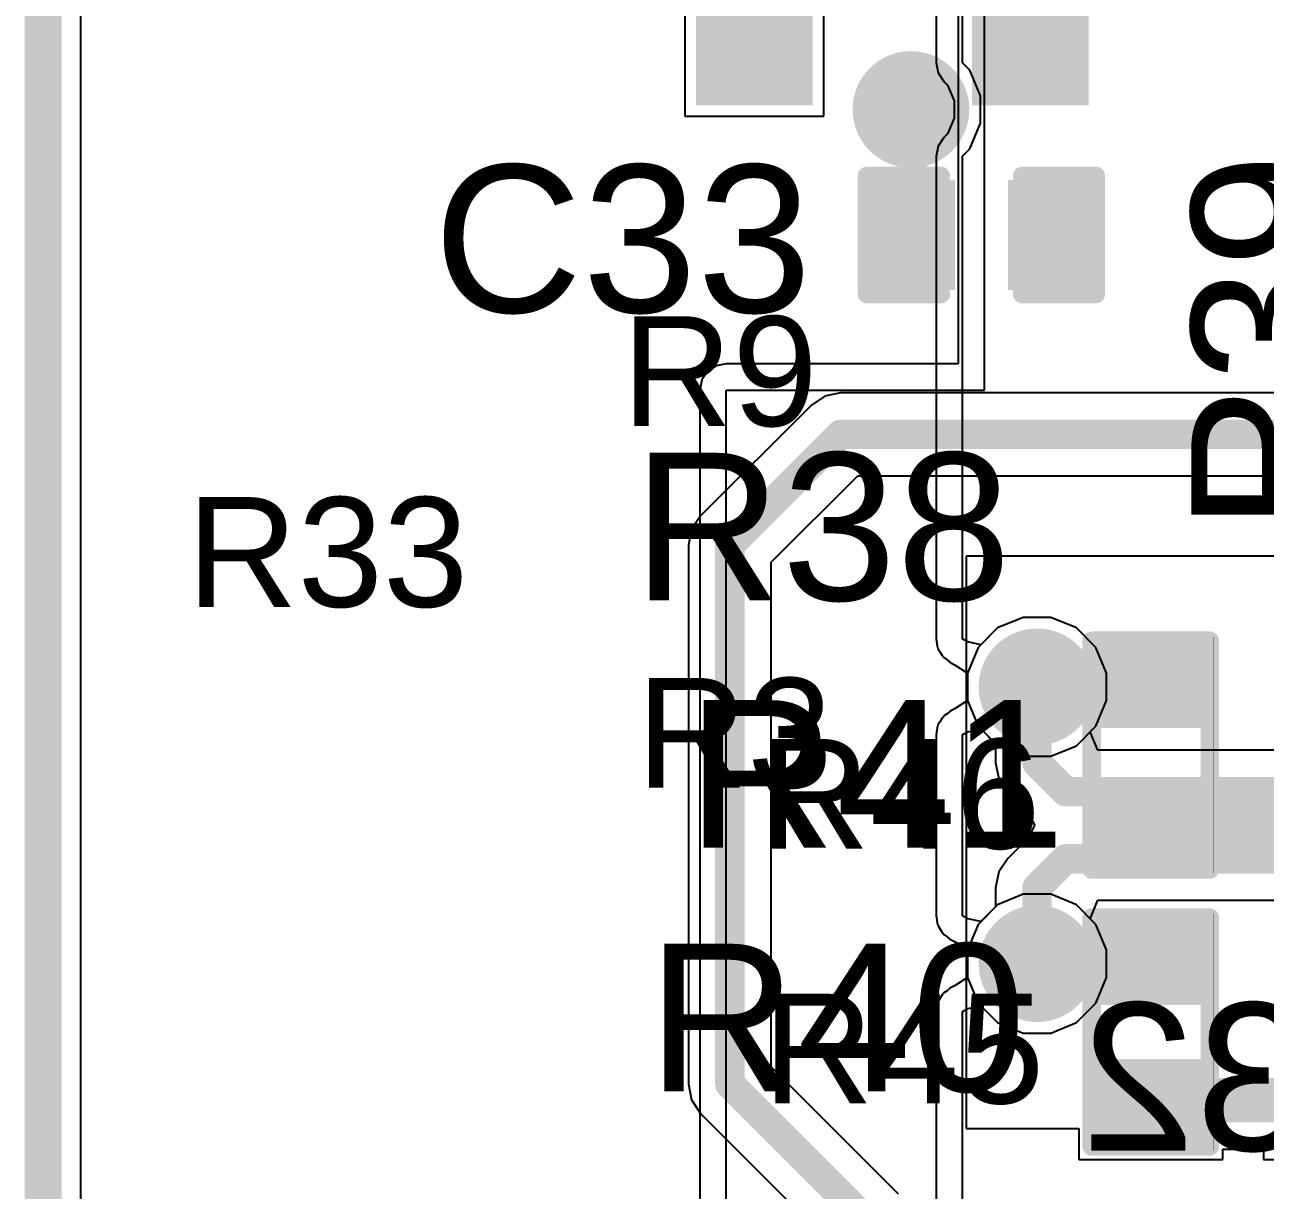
# Model space of a CAD drawing. Header units: inches. Extents: x -0.91 to 3.86, y -0.82 to 4.16.
# Drawn here: x -0.005 to 0.331, y 1.1133 to 1.4289 of the extents above; entities that cross this region are included whole.
import ezdxf

# ---------------------------------------------------------------- set-up
doc = ezdxf.new("R2010")
doc.units = ezdxf.units.IN
doc.header["$MEASUREMENT"] = 0
for name, color, linetype in [('Board Outline', 216, 'Continuous'), ('Bottom Layer 1', 5, 'Continuous'), ('Bottom Overlay', 54, 'Continuous'), ('Bottom Solder', 6, 'Continuous'), ('GND+Signal', 16, 'Continuous'), ('Mechanical 17', 56, 'Continuous'), ('PWR+Signal', 76, 'Continuous'), ('Top Layer 1', 1, 'Continuous'), ('Top Overlay', 2, 'Continuous'), ('Top Paste', 8, 'Continuous'), ('Top Solder', 216, 'Continuous'), ('Via Holes', 16, 'Continuous')]:
    doc.layers.add(name, color=color, linetype=linetype)
doc.styles.add('Arial', font='', dxfattribs={"height": 0.2})
doc.styles.get('Arial').set_extended_font_data('Arial')

# ---------------------------------------------------------------- blocks, each defined once
blk = doc.blocks.new('SOT_23_5_114')
at = {"layer": 'Top Layer 1'}
for points in [[(-0.07284, 0.04921), (-0.02953, 0.04921), (-0.02953, 0.02559), (-0.07284, 0.02559)], [(0.02953, 0.04921), (0.07284, 0.04921), (0.07284, 0.02559), (0.02953, 0.02559)], [(-0.07284, 0.01181), (-0.02953, 0.01181), (-0.02953, -0.01181), (-0.07284, -0.01181)], [(-0.07284, -0.02559), (-0.02953, -0.02559), (-0.02953, -0.04921), (-0.07284, -0.04921)], [(0.02953, -0.02559), (0.07284, -0.02559), (0.07284, -0.04921), (0.02953, -0.04921)]]:
    blk.add_hatch(color=1, dxfattribs=at).paths.add_polyline_path(points)
at = {"layer": 'Top Paste'}
for points in [[(-0.07284, 0.04921), (-0.02953, 0.04921), (-0.02953, 0.02559), (-0.07284, 0.02559)], [(0.02953, 0.04921), (0.07284, 0.04921), (0.07284, 0.02559), (0.02953, 0.02559)], [(-0.07284, 0.01181), (-0.02953, 0.01181), (-0.02953, -0.01181), (-0.07284, -0.01181)], [(-0.07284, -0.02559), (-0.02953, -0.02559), (-0.02953, -0.04921), (-0.07284, -0.04921)], [(0.02953, -0.02559), (0.07284, -0.02559), (0.07284, -0.04921), (0.02953, -0.04921)]]:
    blk.add_hatch(color=8, dxfattribs=at).paths.add_polyline_path(points)
at = {"layer": 'Top Solder'}
for points in [[(-0.07684, 0.05321), (-0.02553, 0.05321), (-0.02553, 0.02159), (-0.07684, 0.02159)], [(0.02553, 0.05321), (0.07684, 0.05321), (0.07684, 0.02159), (0.02553, 0.02159)], [(-0.07684, 0.01581), (-0.02553, 0.01581), (-0.02553, -0.01581), (-0.07684, -0.01581)], [(-0.07684, -0.02159), (-0.02553, -0.02159), (-0.02553, -0.05321), (-0.07684, -0.05321)], [(0.02553, -0.02159), (0.07684, -0.02159), (0.07684, -0.05321), (0.02553, -0.05321)]]:
    blk.add_hatch(color=216, dxfattribs=at).paths.add_polyline_path(points)
at = {"layer": 'Top Overlay'}
for points in [[(-0.03461, 0.05506, 0.005, 0.005, 0), (-0.03461, 0.059, 0.005, 0.005, 0)], [(0.03439, 0.059, 0.005, 0.005, 0), (-0.03461, 0.059, 0.005, 0.005, 0)], [(0.03439, 0.05506, 0.005, 0.005, 0), (0.03439, 0.059, 0.005, 0.005, 0)], [(-0.084, 0.032, 0.005, 0.005, 0), (-0.084, 0.042, 0.005, 0.005, 0)], [(-0.079, 0.037, 0.005, 0.005, 0), (-0.084, 0.042, 0.005, 0.005, 0)], [(-0.084, 0.032, 0.005, 0.005, 0), (-0.079, 0.037, 0.005, 0.005, 0)], [(0.03465, -0.01646, 0.005, 0.005, 0), (0.03465, 0.01732, 0.005, 0.005, 0)], [(-0.03461, -0.059, 0.005, 0.005, 0), (-0.03461, -0.05506, 0.005, 0.005, 0)], [(0.03439, -0.059, 0.005, 0.005, 0), (0.03439, -0.05506, 0.005, 0.005, 0)], [(0.03439, -0.059, 0.005, 0.005, 0), (-0.03461, -0.059, 0.005, 0.005, 0)]]:
    blk.add_lwpolyline(points, format="xyseb", dxfattribs=at)
for points in [[(-0.03586, 0.059, 0.0025, 0.0025, 1), (-0.03336, 0.059, 0.0025, 0.0025, 1)], [(-0.03586, 0.059, 0.0025, 0.0025, 1), (-0.03336, 0.059, 0.0025, 0.0025, 1)], [(0.03314, 0.059, 0.0025, 0.0025, 1), (0.03564, 0.059, 0.0025, 0.0025, 1)], [(0.03314, 0.059, 0.0025, 0.0025, 1), (0.03564, 0.059, 0.0025, 0.0025, 1)], [(-0.03586, 0.05506, 0.0025, 0.0025, 1), (-0.03336, 0.05506, 0.0025, 0.0025, 1)], [(0.03314, 0.05506, 0.0025, 0.0025, 1), (0.03564, 0.05506, 0.0025, 0.0025, 1)], [(-0.08525, 0.042, 0.0025, 0.0025, 1), (-0.08275, 0.042, 0.0025, 0.0025, 1)], [(-0.08525, 0.042, 0.0025, 0.0025, 1), (-0.08275, 0.042, 0.0025, 0.0025, 1)], [(-0.08025, 0.037, 0.0025, 0.0025, 1), (-0.07775, 0.037, 0.0025, 0.0025, 1)], [(-0.08025, 0.037, 0.0025, 0.0025, 1), (-0.07775, 0.037, 0.0025, 0.0025, 1)], [(-0.08525, 0.032, 0.0025, 0.0025, 1), (-0.08275, 0.032, 0.0025, 0.0025, 1)], [(-0.08525, 0.032, 0.0025, 0.0025, 1), (-0.08275, 0.032, 0.0025, 0.0025, 1)], [(0.0334, 0.01732, 0.0025, 0.0025, 1), (0.0359, 0.01732, 0.0025, 0.0025, 1)], [(0.0334, -0.01646, 0.0025, 0.0025, 1), (0.0359, -0.01646, 0.0025, 0.0025, 1)], [(-0.03586, -0.05506, 0.0025, 0.0025, 1), (-0.03336, -0.05506, 0.0025, 0.0025, 1)], [(0.03314, -0.05506, 0.0025, 0.0025, 1), (0.03564, -0.05506, 0.0025, 0.0025, 1)], [(-0.03586, -0.059, 0.0025, 0.0025, 1), (-0.03336, -0.059, 0.0025, 0.0025, 1)], [(-0.03586, -0.059, 0.0025, 0.0025, 1), (-0.03336, -0.059, 0.0025, 0.0025, 1)], [(0.03314, -0.059, 0.0025, 0.0025, 1), (0.03564, -0.059, 0.0025, 0.0025, 1)], [(0.03314, -0.059, 0.0025, 0.0025, 1), (0.03564, -0.059, 0.0025, 0.0025, 1)]]:
    blk.add_lwpolyline(points, format="xyseb", close=True, dxfattribs=at)
blk = doc.blocks.new('R___0402_123')
at = {"layer": 'Top Layer 1'}
for points in [[(-0.0275, -0.0125), (-0.0275, 0.0125), (-0.0095, 0.0125), (-0.0095, -0.0125)], [(0.0095, -0.0125), (0.0095, 0.0125), (0.0275, 0.0125), (0.0275, -0.0125)]]:
    blk.add_hatch(color=1, dxfattribs=at).paths.add_polyline_path(points)
at = {"layer": 'Top Paste'}
for points in [[(-0.0275, -0.0125), (-0.0275, 0.0125), (-0.0095, 0.0125), (-0.0095, -0.0125)], [(0.0095, -0.0125), (0.0095, 0.0125), (0.0275, 0.0125), (0.0275, -0.0125)]]:
    blk.add_hatch(color=8, dxfattribs=at).paths.add_polyline_path(points)
at = {"layer": 'Top Solder'}
for points in [[(-0.02966, -0.01467), (-0.02966, 0.01466), (-0.00733, 0.01466), (-0.00733, -0.01467)], [(0.00734, -0.01467), (0.00734, 0.01466), (0.02967, 0.01466), (0.02967, -0.01467)]]:
    blk.add_hatch(color=216, dxfattribs=at).paths.add_polyline_path(points)
at = {"layer": 'Top Overlay'}
for points in [[(-0.031, 0.016, 0.005, 0.005, 0), (-0.031, -0.016, 0.005, 0.005, 0)], [(-0.031, 0.016, 0.005, 0.005, 0), (0.031, 0.016, 0.005, 0.005, 0)], [(0.031, 0.016, 0.005, 0.005, 0), (0.031, -0.016, 0.005, 0.005, 0)], [(-0.031, -0.016, 0.005, 0.005, 0), (0.031, -0.016, 0.005, 0.005, 0)], [(-0.032, -0.017, 0.000127, 0.000127, 0), (0.032, -0.017, 0.000127, 0.000127, 0)]]:
    blk.add_lwpolyline(points, format="xyseb", dxfattribs=at)
for points in [[(-0.03225, 0.016, 0.0025, 0.0025, 1), (-0.02975, 0.016, 0.0025, 0.0025, 1)], [(-0.03225, 0.016, 0.0025, 0.0025, 1), (-0.02975, 0.016, 0.0025, 0.0025, 1)], [(0.02975, 0.016, 0.0025, 0.0025, 1), (0.03225, 0.016, 0.0025, 0.0025, 1)], [(0.02975, 0.016, 0.0025, 0.0025, 1), (0.03225, 0.016, 0.0025, 0.0025, 1)], [(-0.03225, -0.016, 0.0025, 0.0025, 1), (-0.02975, -0.016, 0.0025, 0.0025, 1)], [(-0.03225, -0.016, 0.0025, 0.0025, 1), (-0.02975, -0.016, 0.0025, 0.0025, 1)], [(0.02975, -0.016, 0.0025, 0.0025, 1), (0.03225, -0.016, 0.0025, 0.0025, 1)], [(0.02975, -0.016, 0.0025, 0.0025, 1), (0.03225, -0.016, 0.0025, 0.0025, 1)], [(-0.03203, -0.017, 0.0000635, 0.0000635, 1), (-0.03197, -0.017, 0.0000635, 0.0000635, 1)], [(0.03197, -0.017, 0.0000635, 0.0000635, 1), (0.03203, -0.017, 0.0000635, 0.0000635, 1)]]:
    blk.add_lwpolyline(points, format="xyseb", close=True, dxfattribs=at)
blk = doc.blocks.new('R___0402_124')
at = {"layer": 'Top Layer 1'}
for points in [[(-0.0275, -0.0125), (-0.0275, 0.0125), (-0.0095, 0.0125), (-0.0095, -0.0125)], [(0.0095, -0.0125), (0.0095, 0.0125), (0.0275, 0.0125), (0.0275, -0.0125)]]:
    blk.add_hatch(color=1, dxfattribs=at).paths.add_polyline_path(points)
at = {"layer": 'Top Paste'}
for points in [[(-0.0275, -0.0125), (-0.0275, 0.0125), (-0.0095, 0.0125), (-0.0095, -0.0125)], [(0.0095, -0.0125), (0.0095, 0.0125), (0.0275, 0.0125), (0.0275, -0.0125)]]:
    blk.add_hatch(color=8, dxfattribs=at).paths.add_polyline_path(points)
at = {"layer": 'Top Solder'}
for points in [[(-0.02966, -0.01467), (-0.02966, 0.01466), (-0.00733, 0.01466), (-0.00733, -0.01467)], [(0.00734, -0.01467), (0.00734, 0.01466), (0.02967, 0.01466), (0.02967, -0.01467)]]:
    blk.add_hatch(color=216, dxfattribs=at).paths.add_polyline_path(points)
at = {"layer": 'Top Overlay'}
for points in [[(-0.031, 0.016, 0.005, 0.005, 0), (-0.031, -0.016, 0.005, 0.005, 0)], [(-0.031, 0.016, 0.005, 0.005, 0), (0.031, 0.016, 0.005, 0.005, 0)], [(0.031, 0.016, 0.005, 0.005, 0), (0.031, -0.016, 0.005, 0.005, 0)], [(-0.031, -0.016, 0.005, 0.005, 0), (0.031, -0.016, 0.005, 0.005, 0)], [(-0.032, -0.017, 0.000127, 0.000127, 0), (0.032, -0.017, 0.000127, 0.000127, 0)]]:
    blk.add_lwpolyline(points, format="xyseb", dxfattribs=at)
for points in [[(-0.03225, 0.016, 0.0025, 0.0025, 1), (-0.02975, 0.016, 0.0025, 0.0025, 1)], [(-0.03225, 0.016, 0.0025, 0.0025, 1), (-0.02975, 0.016, 0.0025, 0.0025, 1)], [(0.02975, 0.016, 0.0025, 0.0025, 1), (0.03225, 0.016, 0.0025, 0.0025, 1)], [(0.02975, 0.016, 0.0025, 0.0025, 1), (0.03225, 0.016, 0.0025, 0.0025, 1)], [(-0.03225, -0.016, 0.0025, 0.0025, 1), (-0.02975, -0.016, 0.0025, 0.0025, 1)], [(-0.03225, -0.016, 0.0025, 0.0025, 1), (-0.02975, -0.016, 0.0025, 0.0025, 1)], [(0.02975, -0.016, 0.0025, 0.0025, 1), (0.03225, -0.016, 0.0025, 0.0025, 1)], [(0.02975, -0.016, 0.0025, 0.0025, 1), (0.03225, -0.016, 0.0025, 0.0025, 1)], [(-0.03203, -0.017, 0.0000635, 0.0000635, 1), (-0.03197, -0.017, 0.0000635, 0.0000635, 1)], [(0.03197, -0.017, 0.0000635, 0.0000635, 1), (0.03203, -0.017, 0.0000635, 0.0000635, 1)]]:
    blk.add_lwpolyline(points, format="xyseb", close=True, dxfattribs=at)
blk = doc.blocks.new('C___0402_218')
at = {"layer": 'Top Layer 1'}
for points in [[(-0.0275, -0.0125), (-0.0275, 0.0125), (-0.0095, 0.0125), (-0.0095, -0.0125)], [(0.0095, -0.0125), (0.0095, 0.0125), (0.0275, 0.0125), (0.0275, -0.0125)]]:
    blk.add_hatch(color=1, dxfattribs=at).paths.add_polyline_path(points)
at = {"layer": 'Top Paste'}
for points in [[(-0.0275, -0.0125), (-0.0275, 0.0125), (-0.0095, 0.0125), (-0.0095, -0.0125)], [(0.0095, -0.0125), (0.0095, 0.0125), (0.0275, 0.0125), (0.0275, -0.0125)]]:
    blk.add_hatch(color=8, dxfattribs=at).paths.add_polyline_path(points)
at = {"layer": 'Top Solder'}
for points in [[(-0.02986, -0.01486), (-0.02986, 0.01486), (-0.00714, 0.01486), (-0.00714, -0.01486)], [(0.00714, -0.01486), (0.00714, 0.01486), (0.02986, 0.01486), (0.02986, -0.01486)]]:
    blk.add_hatch(color=216, dxfattribs=at).paths.add_polyline_path(points)
at = {"layer": 'Top Overlay'}
for points in [[(-0.011, 0.016, 0.005, 0.005, 0), (-0.031, 0.016, 0.005, 0.005, 0)], [(-0.031, 0.016, 0.005, 0.005, 0), (-0.031, -0.016, 0.005, 0.005, 0)], [(0.031, 0.016, 0.005, 0.005, 0), (0.011, 0.016, 0.005, 0.005, 0)], [(0.031, 0.016, 0.005, 0.005, 0), (0.031, -0.016, 0.005, 0.005, 0)], [(-0.011, -0.016, 0.005, 0.005, 0), (-0.031, -0.016, 0.005, 0.005, 0)], [(0.031, -0.016, 0.005, 0.005, 0), (0.011, -0.016, 0.005, 0.005, 0)]]:
    blk.add_lwpolyline(points, format="xyseb", dxfattribs=at)
for points in [[(-0.03225, 0.016, 0.0025, 0.0025, 1), (-0.02975, 0.016, 0.0025, 0.0025, 1)], [(-0.03225, 0.016, 0.0025, 0.0025, 1), (-0.02975, 0.016, 0.0025, 0.0025, 1)], [(-0.01225, 0.016, 0.0025, 0.0025, 1), (-0.00975, 0.016, 0.0025, 0.0025, 1)], [(0.00975, 0.016, 0.0025, 0.0025, 1), (0.01225, 0.016, 0.0025, 0.0025, 1)], [(0.02975, 0.016, 0.0025, 0.0025, 1), (0.03225, 0.016, 0.0025, 0.0025, 1)], [(0.02975, 0.016, 0.0025, 0.0025, 1), (0.03225, 0.016, 0.0025, 0.0025, 1)], [(-0.03225, -0.016, 0.0025, 0.0025, 1), (-0.02975, -0.016, 0.0025, 0.0025, 1)], [(-0.03225, -0.016, 0.0025, 0.0025, 1), (-0.02975, -0.016, 0.0025, 0.0025, 1)], [(-0.01225, -0.016, 0.0025, 0.0025, 1), (-0.00975, -0.016, 0.0025, 0.0025, 1)], [(0.00975, -0.016, 0.0025, 0.0025, 1), (0.01225, -0.016, 0.0025, 0.0025, 1)], [(0.02975, -0.016, 0.0025, 0.0025, 1), (0.03225, -0.016, 0.0025, 0.0025, 1)], [(0.02975, -0.016, 0.0025, 0.0025, 1), (0.03225, -0.016, 0.0025, 0.0025, 1)]]:
    blk.add_lwpolyline(points, format="xyseb", close=True, dxfattribs=at)

msp = doc.modelspace()

# ---------------------------------------------------------------- hatches: boundary and pattern name
at = {"layer": 'Bottom Layer 1'}
h = msp.add_hatch(color=5, dxfattribs=at)
edge = h.paths.add_edge_path()
edge.add_arc((0.23504, 1.406), 0.01181, 0, 360)
h = msp.add_hatch(color=5, dxfattribs=at)
edge = h.paths.add_edge_path()
edge.add_arc((0.26919, 1.24961), 0.01181, 0, 360)
h = msp.add_hatch(color=5, dxfattribs=at)
edge = h.paths.add_edge_path()
edge.add_arc((0.26919, 1.17461), 0.01181, 0, 360)
at = {"layer": 'Bottom Solder'}
h = msp.add_hatch(color=6, dxfattribs=at)
edge = h.paths.add_edge_path()
edge.add_arc((0.23504, 1.406), 0.01581, 0, 360)
h = msp.add_hatch(color=6, dxfattribs=at)
edge = h.paths.add_edge_path()
edge.add_arc((0.26919, 1.24961), 0.01581, 0, 360)
h = msp.add_hatch(color=6, dxfattribs=at)
edge = h.paths.add_edge_path()
edge.add_arc((0.26919, 1.17461), 0.01581, 0, 360)
at = {"layer": 'GND+Signal'}
h = msp.add_hatch(color=16, dxfattribs=at)
edge = h.paths.add_edge_path()
edge.add_arc((0.23504, 1.406), 0.01181, 0, 360)
h = msp.add_hatch(color=16, dxfattribs=at)
edge = h.paths.add_edge_path()
edge.add_arc((0.26919, 1.24961), 0.01181, 0, 360)
h = msp.add_hatch(color=16, dxfattribs=at)
edge = h.paths.add_edge_path()
edge.add_arc((0.26919, 1.17461), 0.01181, 0, 360)
at = {"layer": 'PWR+Signal'}
h = msp.add_hatch(color=76, dxfattribs=at)
edge = h.paths.add_edge_path()
edge.add_arc((0.23504, 1.406), 0.01181, 0, 360)
h = msp.add_hatch(color=76, dxfattribs=at)
edge = h.paths.add_edge_path()
edge.add_arc((0.26919, 1.24961), 0.01181, 0, 360)
h = msp.add_hatch(color=76, dxfattribs=at)
edge = h.paths.add_edge_path()
edge.add_arc((0.26919, 1.17461), 0.01181, 0, 360)
at = {"layer": 'Top Layer 1'}
h = msp.add_hatch(color=1, dxfattribs=at)
edge = h.paths.add_edge_path()
edge.add_arc((0.23504, 1.406), 0.01181, 0, 360)
h = msp.add_hatch(color=1, dxfattribs=at)
edge = h.paths.add_edge_path()
edge.add_arc((0.26919, 1.24961), 0.01181, 0, 360)
h = msp.add_hatch(color=1, dxfattribs=at)
edge = h.paths.add_edge_path()
edge.add_arc((0.26919, 1.17461), 0.01181, 0, 360)
at = {"layer": 'Via Holes'}
h = msp.add_hatch(color=7, dxfattribs=at)
edge = h.paths.add_edge_path()
edge.add_arc((0.23504, 1.406), 0.00591, 0, 360)
h = msp.add_hatch(color=7, dxfattribs=at)
edge = h.paths.add_edge_path()
edge.add_arc((0.26919, 1.24961), 0.00591, 0, 360)
h = msp.add_hatch(color=7, dxfattribs=at)
edge = h.paths.add_edge_path()
edge.add_arc((0.26919, 1.17461), 0.00591, 0, 360)

# ---------------------------------------------------------------- linework, layer by layer
at = {"layer": 'Board Outline'}
msp.add_lwpolyline([(0, 0, 0.01, 0.01, 0), (0, 4.15, 0.01, 0.01, 0)], format="xyseb", dxfattribs=at)
at = {"layer": 'Bottom Layer 1'}
for p, q in [((0.0102, 0.0102), (0.0102, 4.1398)), ((0.26545, 1.26842), (0.25853, 1.26555)), ((0.27293, 1.26842), (0.26545, 1.26842)), ((0.27985, 1.26555), (0.27293, 1.26842)), ((0.25853, 1.26555), (0.25324, 1.26026)), ((0.28514, 1.26026), (0.27985, 1.26555)), ((0.25324, 1.26026), (0.25038, 1.25335)), ((0.288, 1.25335), (0.28514, 1.26026)), ((0.25038, 1.25335), (0.25038, 1.24586)), ((0.288, 1.24586), (0.288, 1.25335)), ((0.25038, 1.24586), (0.25324, 1.23895)), ((0.28514, 1.23895), (0.288, 1.24586)), ((0.25324, 1.23895), (0.25853, 1.23366)), ((0.27985, 1.23366), (0.28514, 1.23895)), ((0.25853, 1.23366), (0.26545, 1.2308)), ((0.27293, 1.2308), (0.27985, 1.23366)), ((0.26545, 1.2308), (0.27293, 1.2308)), ((0.26545, 1.19342), (0.25853, 1.19055)), ((0.27293, 1.19342), (0.26545, 1.19342)), ((0.27985, 1.19055), (0.27293, 1.19342)), ((0.25853, 1.19055), (0.25324, 1.18526)), ((0.28514, 1.18526), (0.27985, 1.19055)), ((0.25324, 1.18526), (0.25038, 1.17835)), ((0.288, 1.17835), (0.28514, 1.18526)), ((0.25038, 1.17835), (0.25038, 1.17086)), ((0.288, 1.17086), (0.288, 1.17835)), ((0.25038, 1.17086), (0.25324, 1.16395)), ((0.28514, 1.16395), (0.288, 1.17086)), ((0.25324, 1.16395), (0.25853, 1.15866)), ((0.27985, 1.15866), (0.28514, 1.16395)), ((0.25853, 1.15866), (0.26545, 1.15579)), ((0.27293, 1.15579), (0.27985, 1.15866)), ((0.26545, 1.15579), (0.27293, 1.15579))]:
    msp.add_line(p, q, dxfattribs=at)
at = {"layer": 'GND+Signal'}
for p, q in [((0.0102, 0.0102), (0.0102, 2.40832)), ((0.21171, 1.32836), (0.20807, 1.32593)), ((0.216, 1.32922), (0.21171, 1.32836)), ((0.83735, 1.32922), (0.216, 1.32922)), ((0.216, 1.32922), (0.216, 1.32922)), ((0.20807, 1.32593), (0.17807, 1.29593)), ((0.19722, 1.28335), (0.22065, 1.30678)), ((0.22065, 1.30678), (0.842, 1.30678)), ((0.17807, 1.29593), (0.17564, 1.29229)), ((0.17564, 1.29229), (0.17478, 1.288)), ((0.17478, 1.288), (0.17478, 1.288)), ((0.17478, 1.288), (0.17478, 1.142)), ((0.19722, 1.14665), (0.19722, 1.28335)), ((0.26545, 1.26842), (0.25853, 1.26555)), ((0.27293, 1.26842), (0.26545, 1.26842)), ((0.27985, 1.26555), (0.27293, 1.26842)), ((0.25853, 1.26555), (0.25324, 1.26026)), ((0.28514, 1.26026), (0.27985, 1.26555)), ((0.25324, 1.26026), (0.25038, 1.25335)), ((0.288, 1.25335), (0.28514, 1.26026)), ((0.25038, 1.25335), (0.25038, 1.24586)), ((0.288, 1.24586), (0.288, 1.25335)), ((0.25038, 1.24586), (0.25324, 1.23895)), ((0.28514, 1.23895), (0.288, 1.24586)), ((0.25324, 1.23895), (0.25797, 1.23422)), ((0.28361, 1.23743), (0.28514, 1.23895)), ((0.28569, 1.23243), (0.28361, 1.23743)), ((0.25797, 1.23422), (0.25797, 1.22902)), ((0.36432, 1.23243), (0.28569, 1.23243)), ((0.25797, 1.22902), (0.25797, 1.22902)), ((0.25797, 1.22902), (0.25883, 1.22473)), ((0.25883, 1.22473), (0.26126, 1.22109)), ((0.26126, 1.22109), (0.26687, 1.21548)), ((0.26687, 1.21548), (0.2685, 1.21211)), ((0.2685, 1.21211), (0.26687, 1.20873)), ((0.26687, 1.20873), (0.26126, 1.20312)), ((0.26126, 1.20312), (0.25883, 1.19948)), ((0.25883, 1.19948), (0.25797, 1.19519)), ((0.25797, 1.19519), (0.25797, 1.19519)), ((0.25797, 1.19519), (0.25797, 1.18999)), ((0.25797, 1.18999), (0.25324, 1.18526)), ((0.28361, 1.18678), (0.28569, 1.19178)), ((0.28569, 1.19178), (0.36432, 1.19178)), ((0.28514, 1.18526), (0.28361, 1.18678)), ((0.25324, 1.18526), (0.25038, 1.17835)), ((0.288, 1.17835), (0.28514, 1.18526)), ((0.25038, 1.17835), (0.25038, 1.17086)), ((0.288, 1.17086), (0.288, 1.17835)), ((0.25038, 1.17086), (0.25324, 1.16395)), ((0.28514, 1.16395), (0.288, 1.17086)), ((0.25324, 1.16395), (0.25853, 1.15866)), ((0.27985, 1.15866), (0.28514, 1.16395)), ((0.25853, 1.15866), (0.26545, 1.15579)), ((0.27293, 1.15579), (0.27985, 1.15866)), ((0.26545, 1.15579), (0.27293, 1.15579)), ((0.23165, 1.11222), (0.19722, 1.14665)), ((0.17478, 1.142), (0.17478, 1.142)), ((0.17478, 1.142), (0.17564, 1.13771)), ((0.17564, 1.13771), (0.17807, 1.13407)), ((0.17807, 1.13407), (0.21907, 1.09307))]:
    msp.add_line(p, q, dxfattribs=at)
for points in [[(0.186, 1.288, 0.008, 0.008, 0), (0.216, 1.318, 0.008, 0.008, 0)], [(0.216, 1.318, 0.008, 0.008, 0), (0.842, 1.318, 0.008, 0.008, 0)], [(0.186, 1.142, 0.008, 0.008, 0), (0.186, 1.288, 0.008, 0.008, 0)], [(0.26919, 1.22902, 0.008, 0.008, 0), (0.26919, 1.24961, 0.008, 0.008, 0)], [(0.26919, 1.22902, 0.008, 0.008, 0), (0.277, 1.22121, 0.008, 0.008, 0)], [(0.277, 1.22121, 0.008, 0.008, 0), (0.92346, 1.22121, 0.008, 0.008, 0)], [(0.26919, 1.19519, 0.008, 0.008, 0), (0.277, 1.203, 0.008, 0.008, 0)], [(0.277, 1.203, 0.008, 0.008, 0), (0.931, 1.203, 0.008, 0.008, 0)], [(0.26919, 1.17461, 0.008, 0.008, 0), (0.26919, 1.19519, 0.008, 0.008, 0)], [(0.186, 1.142, 0.008, 0.008, 0), (0.227, 1.101, 0.008, 0.008, 0)]]:
    msp.add_lwpolyline(points, format="xyseb", dxfattribs=at)
for points in [[(0.214, 1.318, 0.004, 0.004, 1), (0.218, 1.318, 0.004, 0.004, 1)], [(0.214, 1.318, 0.004, 0.004, 1), (0.218, 1.318, 0.004, 0.004, 1)], [(0.184, 1.288, 0.004, 0.004, 1), (0.188, 1.288, 0.004, 0.004, 1)], [(0.184, 1.288, 0.004, 0.004, 1), (0.188, 1.288, 0.004, 0.004, 1)], [(0.26719, 1.24961, 0.004, 0.004, 1), (0.27119, 1.24961, 0.004, 0.004, 1)], [(0.26719, 1.22902, 0.004, 0.004, 1), (0.27119, 1.22902, 0.004, 0.004, 1)], [(0.26719, 1.22902, 0.004, 0.004, 1), (0.27119, 1.22902, 0.004, 0.004, 1)], [(0.275, 1.22121, 0.004, 0.004, 1), (0.279, 1.22121, 0.004, 0.004, 1)], [(0.275, 1.22121, 0.004, 0.004, 1), (0.279, 1.22121, 0.004, 0.004, 1)], [(0.275, 1.203, 0.004, 0.004, 1), (0.279, 1.203, 0.004, 0.004, 1)], [(0.275, 1.203, 0.004, 0.004, 1), (0.279, 1.203, 0.004, 0.004, 1)], [(0.26719, 1.19519, 0.004, 0.004, 1), (0.27119, 1.19519, 0.004, 0.004, 1)], [(0.26719, 1.19519, 0.004, 0.004, 1), (0.27119, 1.19519, 0.004, 0.004, 1)], [(0.26719, 1.17461, 0.004, 0.004, 1), (0.27119, 1.17461, 0.004, 0.004, 1)], [(0.184, 1.142, 0.004, 0.004, 1), (0.188, 1.142, 0.004, 0.004, 1)], [(0.184, 1.142, 0.004, 0.004, 1), (0.188, 1.142, 0.004, 0.004, 1)]]:
    msp.add_lwpolyline(points, format="xyseb", close=True, dxfattribs=at)
at = {"layer": 'PWR+Signal'}
for p, q in [((0.0102, 0.0102), (0.0102, 4.1398)), ((0.24186, 1.63933), (0.24186, 1.41865)), ((0.249, 1.41865), (0.249, 1.63933)), ((0.24186, 1.41865), (0.24241, 1.41592)), ((0.25099, 1.41666), (0.249, 1.41865)), ((0.24241, 1.41592), (0.24395, 1.4136)), ((0.25386, 1.40974), (0.25099, 1.41666)), ((0.24395, 1.4136), (0.24494, 1.41261)), ((0.24494, 1.41261), (0.24672, 1.40832)), ((0.24672, 1.40832), (0.24672, 1.40368)), ((0.25386, 1.40226), (0.25386, 1.40974)), ((0.24672, 1.40368), (0.24494, 1.39939)), ((0.25099, 1.39535), (0.25386, 1.40226)), ((0.24395, 1.3984), (0.24241, 1.39608)), ((0.24494, 1.39939), (0.24395, 1.3984)), ((0.24241, 1.39608), (0.24186, 1.39335)), ((0.249, 1.39335), (0.25099, 1.39535)), ((0.24186, 1.39335), (0.24186, 1.26255)), ((0.249, 1.26255), (0.249, 1.39335)), ((0.26545, 1.26842), (0.25853, 1.26555)), ((0.27293, 1.26842), (0.26545, 1.26842)), ((0.27985, 1.26555), (0.27293, 1.26842)), ((0.25853, 1.26555), (0.254, 1.26102)), ((0.28514, 1.26026), (0.27985, 1.26555)), ((0.24186, 1.26255), (0.24206, 1.26154)), ((0.24206, 1.26154), (0.24216, 1.26051)), ((0.24216, 1.26051), (0.24233, 1.26018)), ((0.24233, 1.26018), (0.24241, 1.25982)), ((0.25042, 1.26179), (0.249, 1.26255)), ((0.254, 1.26102), (0.25042, 1.26179)), ((0.288, 1.25335), (0.28514, 1.26026)), ((0.24241, 1.25982), (0.24298, 1.25896)), ((0.24298, 1.25896), (0.24346, 1.25805)), ((0.24346, 1.25805), (0.24375, 1.25781)), ((0.24375, 1.25781), (0.24395, 1.25751)), ((0.24395, 1.25751), (0.24481, 1.25693)), ((0.24481, 1.25693), (0.24561, 1.25627)), ((0.24561, 1.25627), (0.24703, 1.25551)), ((0.24703, 1.25551), (0.25038, 1.25335)), ((0.25038, 1.25335), (0.25038, 1.24586)), ((0.288, 1.24586), (0.288, 1.25335)), ((0.24703, 1.24371), (0.24561, 1.24294)), ((0.25038, 1.24586), (0.24703, 1.24371)), ((0.28514, 1.23895), (0.288, 1.24586)), ((0.24298, 1.24025), (0.24241, 1.23939)), ((0.24346, 1.24117), (0.24298, 1.24025)), ((0.24375, 1.2414), (0.24346, 1.24117)), ((0.24395, 1.24171), (0.24375, 1.2414)), ((0.24481, 1.24228), (0.24395, 1.24171)), ((0.24561, 1.24294), (0.24481, 1.24228)), ((0.24206, 1.23767), (0.24186, 1.23666)), ((0.24186, 1.23666), (0.24186, 1.18755)), ((0.24216, 1.2387), (0.24206, 1.23767)), ((0.24233, 1.23903), (0.24216, 1.2387)), ((0.24241, 1.23939), (0.24233, 1.23903)), ((0.249, 1.23666), (0.25042, 1.23743)), ((0.249, 1.18755), (0.249, 1.23666)), ((0.25042, 1.23743), (0.254, 1.23819)), ((0.254, 1.23819), (0.25853, 1.23366)), ((0.27985, 1.23366), (0.28514, 1.23895)), ((0.25853, 1.23366), (0.26545, 1.2308)), ((0.27293, 1.2308), (0.27985, 1.23366)), ((0.26545, 1.2308), (0.27293, 1.2308)), ((0.26545, 1.19342), (0.25853, 1.19055)), ((0.27293, 1.19342), (0.26545, 1.19342)), ((0.27985, 1.19055), (0.27293, 1.19342)), ((0.25853, 1.19055), (0.254, 1.18602)), ((0.28514, 1.18526), (0.27985, 1.19055)), ((0.24186, 1.18755), (0.24206, 1.18654)), ((0.24206, 1.18654), (0.24216, 1.18551)), ((0.25042, 1.18679), (0.249, 1.18755)), ((0.254, 1.18602), (0.25042, 1.18679)), ((0.24216, 1.18551), (0.24233, 1.18518)), ((0.24233, 1.18518), (0.24241, 1.18482)), ((0.24241, 1.18482), (0.24298, 1.18396)), ((0.24298, 1.18396), (0.24346, 1.18305)), ((0.24346, 1.18305), (0.24375, 1.18281)), ((0.24375, 1.18281), (0.24395, 1.1825)), ((0.288, 1.17835), (0.28514, 1.18526)), ((0.24395, 1.1825), (0.24481, 1.18193)), ((0.24481, 1.18193), (0.24561, 1.18127)), ((0.24561, 1.18127), (0.24703, 1.18051)), ((0.24703, 1.18051), (0.25038, 1.17835)), ((0.25038, 1.17835), (0.25038, 1.17086)), ((0.288, 1.17086), (0.288, 1.17835)), ((0.25038, 1.17086), (0.24703, 1.16871)), ((0.28514, 1.16395), (0.288, 1.17086)), ((0.24346, 1.16617), (0.24298, 1.16525)), ((0.24375, 1.1664), (0.24346, 1.16617)), ((0.24395, 1.16671), (0.24375, 1.1664)), ((0.24481, 1.16728), (0.24395, 1.16671)), ((0.24561, 1.16794), (0.24481, 1.16728)), ((0.24703, 1.16871), (0.24561, 1.16794)), ((0.24206, 1.16267), (0.24186, 1.16166)), ((0.24216, 1.1637), (0.24206, 1.16267)), ((0.24233, 1.16403), (0.24216, 1.1637)), ((0.24241, 1.16439), (0.24233, 1.16403)), ((0.24298, 1.16525), (0.24241, 1.16439)), ((0.25042, 1.16243), (0.254, 1.16319)), ((0.254, 1.16319), (0.25853, 1.15866)), ((0.27985, 1.15866), (0.28514, 1.16395)), ((0.24186, 1.16166), (0.24186, 1.01015)), ((0.249, 1.16166), (0.25042, 1.16243)), ((0.249, 1.01015), (0.249, 1.16166)), ((0.25853, 1.15866), (0.26545, 1.15579)), ((0.27293, 1.15579), (0.27985, 1.15866)), ((0.26545, 1.15579), (0.27293, 1.15579))]:
    msp.add_line(p, q, dxfattribs=at)
at = {"layer": 'Top Layer 1'}
for p, q in [((0.0102, 0.0102), (0.0102, 2.24497)), ((0.17379, 1.46147), (0.17379, 1.40416)), ((0.21141, 1.40416), (0.21141, 1.46147)), ((0.24786, 1.46), (0.24786, 1.33714)), ((0.255, 1.33), (0.255, 1.46)), ((0.17379, 1.40416), (0.21141, 1.40416)), ((0.17995, 1.33505), (0.17841, 1.33273)), ((0.18227, 1.33659), (0.17995, 1.33505)), ((0.185, 1.33714), (0.18227, 1.33659)), ((0.24786, 1.33714), (0.185, 1.33714)), ((0.17841, 1.33273), (0.17786, 1.33)), ((0.17786, 1.33), (0.17786, 1.095)), ((0.185, 1.095), (0.185, 1.33)), ((0.185, 1.33), (0.255, 1.33)), ((0.355, 1.285), (0.25, 1.285)), ((0.25, 1.285), (0.25, 1.13)), ((0.25, 1.13), (0.2805, 1.13)), ((0.2805, 1.13), (0.2805, 1.12161)), ((0.3195, 1.12161), (0.3195, 1.12435)), ((0.3195, 1.12435), (0.3305, 1.12435)), ((0.3305, 1.12435), (0.3305, 1.12161)), ((0.2805, 1.12161), (0.3195, 1.12161)), ((0.3305, 1.12161), (0.3695, 1.12161))]:
    msp.add_line(p, q, dxfattribs=at)
for points in [[(0.23504, 1.406, 0.008, 0.008, 0), (0.23535, 1.4057, 0.008, 0.008, 0)], [(0.23535, 1.3723, 0.008, 0.008, 0), (0.23535, 1.4057, 0.008, 0.008, 0)], [(0.23535, 1.3723, 0.008, 0.008, 0), (0.23565, 1.372, 0.008, 0.008, 0)], [(0.26919, 1.24961, 0.012, 0.012, 0), (0.3, 1.24961, 0.012, 0.012, 0)], [(0.3, 1.21277, 0.012, 0.012, 0), (0.465, 1.21277, 0.012, 0.012, 0)], [(0.26919, 1.17461, 0.012, 0.012, 0), (0.3, 1.17461, 0.012, 0.012, 0)], [(0.3, 1.13761, 0.012, 0.012, 0), (0.35, 1.13761, 0.012, 0.012, 0)]]:
    msp.add_lwpolyline(points, format="xyseb", dxfattribs=at)
for points in [[(0.23304, 1.406, 0.004, 0.004, 1), (0.23704, 1.406, 0.004, 0.004, 1)], [(0.23335, 1.4057, 0.004, 0.004, 1), (0.23735, 1.4057, 0.004, 0.004, 1)], [(0.23335, 1.4057, 0.004, 0.004, 1), (0.23735, 1.4057, 0.004, 0.004, 1)], [(0.23335, 1.3723, 0.004, 0.004, 1), (0.23735, 1.3723, 0.004, 0.004, 1)], [(0.23335, 1.3723, 0.004, 0.004, 1), (0.23735, 1.3723, 0.004, 0.004, 1)], [(0.23365, 1.372, 0.004, 0.004, 1), (0.23765, 1.372, 0.004, 0.004, 1)], [(0.26619, 1.24961, 0.006, 0.006, 1), (0.27219, 1.24961, 0.006, 0.006, 1)], [(0.297, 1.24961, 0.006, 0.006, 1), (0.303, 1.24961, 0.006, 0.006, 1)], [(0.297, 1.21277, 0.006, 0.006, 1), (0.303, 1.21277, 0.006, 0.006, 1)], [(0.26619, 1.17461, 0.006, 0.006, 1), (0.27219, 1.17461, 0.006, 0.006, 1)], [(0.297, 1.17461, 0.006, 0.006, 1), (0.303, 1.17461, 0.006, 0.006, 1)], [(0.297, 1.13761, 0.006, 0.006, 1), (0.303, 1.13761, 0.006, 0.006, 1)]]:
    msp.add_lwpolyline(points, format="xyseb", close=True, dxfattribs=at)

# ---------------------------------------------------------------- block references
for name, p, rotation in [('SOT_23_5_114', (0.23, 1.484), 270), ('C___0402_218', (0.25415, 1.372), 180), ('R___0402_123', (0.3, 1.2311), 90), ('R___0402_124', (0.3, 1.1561), 90)]:
    msp.add_blockref(name, p, dxfattribs=dict(rotation=rotation))

# ---------------------------------------------------------------- texts
at = {"layer": 'Bottom Overlay', "style": 'Arial', "text_generation_flag": 2}
msp.add_text('R32', height=0.04, dxfattribs=at).set_placement((0.3836, 1.124))
at = {"layer": 'Mechanical 17', "style": 'Arial'}
for s, p in [('R9', (0.15667, 1.32025)), ('R33', (0.0389, 1.27125)), ('R3', (0.16067, 1.22225)), ('R46', (0.19393, 1.20575)), ('R45', (0.19493, 1.13675))]:
    msp.add_text(s, height=0.02975, dxfattribs=at).set_placement(p)
at = {"layer": 'Top Overlay', "style": 'Arial'}
for s, p in [('C33', (0.10568, 1.35101)), ('R38', (0.15968, 1.27301)), ('R41', (0.17435, 1.20601)), ('R40', (0.16368, 1.14001))]:
    msp.add_text(s, height=0.04, dxfattribs=at).set_placement(p)
msp.add_text('R39', height=0.04, rotation=90, dxfattribs=at).set_placement((0.35099, 1.29168))

doc.saveas('drawing.dxf')
